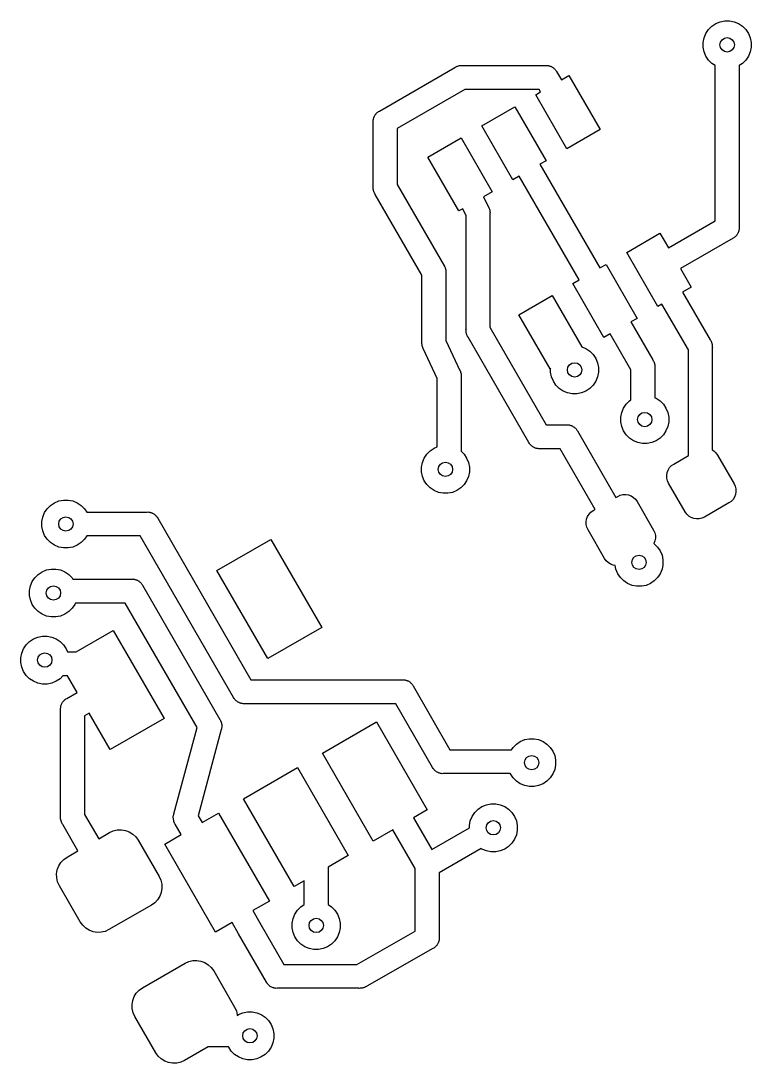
# Model space of a CAD drawing. Extents: x 3.53 to 7.52, y -4.86 to -3.59.
# Drawn here: x 6.2114 to 6.5114, y -4.2116 to -3.7835 of the extents above; entities that cross this region are included whole.
import ezdxf

# ---------------------------------------------------------------- set-up
doc = ezdxf.new("R2010")
doc.units = 0
doc.header["$MEASUREMENT"] = 0
doc.layers.add('BLACK', color=7, linetype='CONTINUOUS')

msp = doc.modelspace()

# ---------------------------------------------------------------- linework, layer by layer
at = {"layer": 'BLACK', "linetype": 'CONTINUOUS'}
for p, q in [((6.4953, -3.78566), (6.49691, -3.78458)), ((6.49691, -3.78458), (6.4987, -3.78384)), ((6.4987, -3.78384), (6.50061, -3.78346)), ((6.50061, -3.78346), (6.50254, -3.78346)), ((6.50254, -3.78346), (6.50445, -3.78384)), ((6.50445, -3.78384), (6.50624, -3.78458)), ((6.50624, -3.78458), (6.50785, -3.78566)), ((6.49211, -3.79044), (6.49285, -3.78864)), ((6.49285, -3.78864), (6.49393, -3.78703)), ((6.49393, -3.78703), (6.4953, -3.78566)), ((6.50785, -3.78566), (6.50922, -3.78703)), ((6.50922, -3.78703), (6.5103, -3.78864)), ((6.5103, -3.78864), (6.51104, -3.79044)), ((6.49173, -3.79234), (6.49211, -3.79044)), ((6.49173, -3.79428), (6.49173, -3.79234)), ((6.51104, -3.79044), (6.51142, -3.79234)), ((6.51142, -3.79234), (6.51142, -3.79428)), ((6.49211, -3.79618), (6.49173, -3.79428)), ((6.49285, -3.79797), (6.49211, -3.79618)), ((6.49393, -3.79958), (6.49285, -3.79797)), ((6.5103, -3.79797), (6.50922, -3.79958)), ((6.51104, -3.79618), (6.5103, -3.79797)), ((6.51142, -3.79428), (6.51104, -3.79618)), ((6.39014, -3.80239), (6.39028, -3.80231)), ((6.39028, -3.80231), (6.39036, -3.80228)), ((6.39036, -3.80228), (6.39064, -3.80212)), ((6.39064, -3.80212), (6.3908, -3.80208)), ((6.3908, -3.80208), (6.39095, -3.80201)), ((6.39095, -3.80201), (6.39126, -3.80194)), ((6.39126, -3.80194), (6.39157, -3.80184)), ((6.39157, -3.80184), (6.39173, -3.80183)), ((6.39173, -3.80183), (6.39189, -3.80179)), ((6.39189, -3.80179), (6.39221, -3.80178)), ((6.39221, -3.80178), (6.39229, -3.80177)), ((6.39229, -3.80177), (6.39246, -3.80177)), ((6.39246, -3.80177), (6.39286, -3.80176)), ((6.39286, -3.80176), (6.39294, -3.80177)), ((6.39294, -3.80177), (6.42709, -3.80177)), ((6.42709, -3.80177), (6.42749, -3.80176)), ((6.42749, -3.80176), (6.42781, -3.80181)), ((6.42781, -3.80181), (6.42813, -3.80184)), ((6.42813, -3.80184), (6.42829, -3.80189)), ((6.42829, -3.80189), (6.42845, -3.80192)), ((6.42845, -3.80192), (6.42875, -3.80203)), ((6.42875, -3.80203), (6.42906, -3.80212)), ((6.42906, -3.80212), (6.4292, -3.8022)), ((6.4292, -3.8022), (6.42935, -3.80226)), ((6.42935, -3.80226), (6.42963, -3.80243)), ((6.4953, -3.80095), (6.49393, -3.79958)), ((6.49665, -3.80186), (6.4953, -3.80095)), ((6.49665, -3.86565), (6.49665, -3.80186)), ((6.50785, -3.80095), (6.5065, -3.80186)), ((6.5065, -3.80186), (6.5065, -3.86841)), ((6.50922, -3.79958), (6.50785, -3.80095)), ((6.35869, -3.82055), (6.38973, -3.80263)), ((6.38973, -3.80263), (6.38979, -3.80258)), ((6.38979, -3.80258), (6.39014, -3.80239)), ((6.42963, -3.80243), (6.42991, -3.80258)), ((6.42991, -3.80258), (6.43004, -3.80268)), ((6.43004, -3.80268), (6.43018, -3.80277)), ((6.43018, -3.80277), (6.43041, -3.80299)), ((6.43041, -3.80299), (6.43066, -3.8032)), ((6.43066, -3.8032), (6.43076, -3.80332)), ((6.43076, -3.80332), (6.43088, -3.80343)), ((6.43088, -3.80343), (6.43107, -3.8037)), ((6.43107, -3.8037), (6.43128, -3.80395)), ((6.43128, -3.80395), (6.43147, -3.8043)), ((6.43147, -3.8043), (6.43345, -3.80773)), ((6.43345, -3.80773), (6.43656, -3.80594)), ((6.43656, -3.80594), (6.44936, -3.8281)), ((6.39385, -3.81161), (6.366, -3.8277)), ((6.42432, -3.81161), (6.39385, -3.81161)), ((6.42292, -3.81381), (6.42493, -3.81266)), ((6.43572, -3.83597), (6.42292, -3.81381)), ((6.42493, -3.81266), (6.42432, -3.81161)), ((6.40076, -3.82661), (6.4144, -3.81873)), ((6.4144, -3.81873), (6.42719, -3.8409)), ((6.35627, -3.82374), (6.3563, -3.82358)), ((6.3563, -3.82358), (6.35641, -3.82327)), ((6.35641, -3.82327), (6.35651, -3.82296)), ((6.35651, -3.82296), (6.35658, -3.82282)), ((6.35658, -3.82282), (6.35664, -3.82267)), ((6.35664, -3.82267), (6.35681, -3.82239)), ((6.35681, -3.82239), (6.35696, -3.82211)), ((6.35696, -3.82211), (6.35707, -3.82198)), ((6.35707, -3.82198), (6.35715, -3.82185)), ((6.35715, -3.82185), (6.35737, -3.82161)), ((6.35737, -3.82161), (6.35758, -3.82136)), ((6.35758, -3.82136), (6.35771, -3.82126)), ((6.35771, -3.82126), (6.35782, -3.82114)), ((6.35782, -3.82114), (6.35808, -3.82095)), ((6.35808, -3.82095), (6.35833, -3.82074)), ((6.35833, -3.82074), (6.35869, -3.82055)), ((6.35614, -3.82453), (6.35619, -3.82421)), ((6.35616, -3.82494), (6.35614, -3.82453)), ((6.35616, -3.85155), (6.35616, -3.82494)), ((6.35619, -3.82421), (6.35623, -3.82389)), ((6.35623, -3.82389), (6.35627, -3.82374)), ((6.366, -3.8277), (6.366, -3.85064)), ((6.41355, -3.84877), (6.40076, -3.82661)), ((6.3786, -3.8394), (6.39224, -3.83153)), ((6.39224, -3.83153), (6.40503, -3.85369)), ((6.44936, -3.8281), (6.43572, -3.83597)), ((6.39139, -3.86156), (6.3786, -3.8394)), ((6.42719, -3.8409), (6.42464, -3.84237)), ((6.42464, -3.84237), (6.43718, -3.8641)), ((6.41611, -3.84729), (6.41355, -3.84877)), ((6.42866, -3.86902), (6.41611, -3.84729)), ((6.35614, -3.85163), (6.35616, -3.85155)), ((6.35616, -3.85204), (6.35614, -3.85163)), ((6.35616, -3.8522), (6.35616, -3.85204)), ((6.35616, -3.85228), (6.35616, -3.8522)), ((6.35617, -3.8526), (6.35616, -3.85228)), ((6.35621, -3.85276), (6.35617, -3.8526)), ((6.35623, -3.85292), (6.35621, -3.85276)), ((6.35632, -3.85323), (6.35623, -3.85292)), ((6.35639, -3.85354), (6.35632, -3.85323)), ((6.35646, -3.85369), (6.35639, -3.85354)), ((6.35651, -3.85385), (6.35646, -3.85369)), ((6.366, -3.85064), (6.38516, -3.88383)), ((6.40503, -3.85369), (6.40152, -3.85572)), ((6.35666, -3.85413), (6.35651, -3.85385)), ((6.35669, -3.85421), (6.35666, -3.85413)), ((6.35677, -3.85435), (6.35669, -3.85421)), ((6.35696, -3.8547), (6.35677, -3.85435)), ((6.35702, -3.85476), (6.35696, -3.8547)), ((6.37618, -3.88796), (6.35702, -3.85476)), ((6.40152, -3.85572), (6.40362, -3.86021)), ((6.39296, -3.86066), (6.39139, -3.86156)), ((6.39429, -3.8635), (6.39296, -3.86066)), ((6.40362, -3.86021), (6.40378, -3.86052)), ((6.40378, -3.86052), (6.40389, -3.86088)), ((6.40389, -3.86088), (6.40402, -3.86124)), ((6.40402, -3.86124), (6.40403, -3.86134)), ((6.40403, -3.86134), (6.40406, -3.86145)), ((6.40406, -3.86145), (6.4041, -3.86182)), ((6.4041, -3.86182), (6.40415, -3.8622)), ((6.40415, -3.8622), (6.40413, -3.86255)), ((6.39429, -3.91023), (6.39429, -3.8635)), ((6.40413, -3.86255), (6.40413, -3.90932)), ((6.43718, -3.8641), (6.44924, -3.88499)), ((6.47744, -3.87674), (6.49665, -3.86565)), ((6.44072, -3.88991), (6.42866, -3.86902)), ((6.42866, -3.86902), (6.42866, -3.86902)), ((6.46032, -3.87859), (6.47396, -3.87072)), ((6.47396, -3.87072), (6.47744, -3.87674)), ((6.50601, -3.87067), (6.50584, -3.87095)), ((6.50607, -3.87052), (6.50601, -3.87067)), ((6.50614, -3.87038), (6.50607, -3.87052)), ((6.50624, -3.87007), (6.50614, -3.87038)), ((6.50635, -3.86977), (6.50624, -3.87007)), ((6.50638, -3.86961), (6.50635, -3.86977)), ((6.50642, -3.86945), (6.50638, -3.86961)), ((6.50646, -3.86913), (6.50642, -3.86945)), ((6.50651, -3.86881), (6.50646, -3.86913)), ((6.5065, -3.86841), (6.50651, -3.86881)), ((6.50397, -3.87279), (6.48236, -3.88526)), ((6.50432, -3.8726), (6.50397, -3.87279)), ((6.50457, -3.87239), (6.50432, -3.8726)), ((6.50484, -3.87221), (6.50457, -3.87239)), ((6.50495, -3.87209), (6.50484, -3.87221)), ((6.50507, -3.87198), (6.50495, -3.87209)), ((6.50528, -3.87173), (6.50507, -3.87198)), ((6.5055, -3.8715), (6.50528, -3.87173)), ((6.50558, -3.87136), (6.5055, -3.8715)), ((6.50569, -3.87123), (6.50558, -3.87136)), ((6.50584, -3.87095), (6.50569, -3.87123)), ((6.47312, -3.90076), (6.46032, -3.87859)), ((6.44924, -3.88499), (6.4518, -3.88351)), ((6.4518, -3.88351), (6.46459, -3.90568)), ((6.37618, -3.91567), (6.37618, -3.88796)), ((6.38516, -3.88383), (6.38521, -3.88389)), ((6.38521, -3.88389), (6.3854, -3.88425)), ((6.3854, -3.88425), (6.38549, -3.88439)), ((6.38549, -3.88439), (6.38552, -3.88446)), ((6.38552, -3.88446), (6.38567, -3.88475)), ((6.38567, -3.88475), (6.38572, -3.8849)), ((6.38572, -3.8849), (6.38578, -3.88505)), ((6.38578, -3.88505), (6.38586, -3.88537)), ((6.38586, -3.88537), (6.38595, -3.88568)), ((6.38595, -3.88568), (6.38597, -3.88584)), ((6.38597, -3.88584), (6.38601, -3.88599)), ((6.38601, -3.88599), (6.38602, -3.88632)), ((6.38602, -3.88632), (6.38602, -3.8864)), ((6.38602, -3.8864), (6.38602, -3.88656)), ((6.38602, -3.88656), (6.38604, -3.88696)), ((6.38604, -3.88696), (6.38602, -3.88704)), ((6.38602, -3.88704), (6.38602, -3.91471)), ((6.48236, -3.88526), (6.48676, -3.89288)), ((6.43816, -3.89139), (6.44072, -3.88991)), ((6.45096, -3.91355), (6.43816, -3.89139)), ((6.416, -3.90418), (6.42964, -3.89631)), ((6.42964, -3.89631), (6.44182, -3.91741)), ((6.48676, -3.89288), (6.48328, -3.89489)), ((6.48328, -3.89489), (6.49461, -3.91451)), ((6.47476, -3.89981), (6.47312, -3.90076)), ((6.48563, -3.91864), (6.47476, -3.89981)), ((6.42879, -3.92635), (6.416, -3.90418)), ((6.40413, -3.90932), (6.42728, -3.94941)), ((6.46459, -3.90568), (6.46204, -3.90715)), ((6.46204, -3.90715), (6.47099, -3.92266)), ((6.39428, -3.91031), (6.39429, -3.91023)), ((6.39429, -3.91071), (6.39428, -3.91031)), ((6.39429, -3.91088), (6.39429, -3.91071)), ((6.3943, -3.91096), (6.39429, -3.91088)), ((6.39431, -3.91128), (6.3943, -3.91096)), ((6.39435, -3.91144), (6.39431, -3.91128)), ((6.39436, -3.9116), (6.39435, -3.91144)), ((6.39446, -3.91191), (6.39436, -3.9116)), ((6.39453, -3.91222), (6.39446, -3.91191)), ((6.3946, -3.91237), (6.39453, -3.91222)), ((6.39464, -3.91253), (6.3946, -3.91237)), ((6.3948, -3.91281), (6.39464, -3.91253)), ((6.39483, -3.91289), (6.3948, -3.91281)), ((6.39491, -3.91302), (6.39483, -3.91289)), ((6.3951, -3.91338), (6.39491, -3.91302)), ((6.39515, -3.91344), (6.3951, -3.91338)), ((6.42014, -3.95672), (6.39515, -3.91344)), ((6.45351, -3.91207), (6.45096, -3.91355)), ((6.46201, -3.92679), (6.45351, -3.91207)), ((6.37616, -3.91602), (6.37618, -3.91567)), ((6.37622, -3.91639), (6.37616, -3.91602)), ((6.37625, -3.91677), (6.37622, -3.91639)), ((6.37628, -3.91687), (6.37625, -3.91677)), ((6.3763, -3.91698), (6.37628, -3.91687)), ((6.37642, -3.91734), (6.3763, -3.91698)), ((6.37653, -3.9177), (6.37642, -3.91734)), ((6.3767, -3.91801), (6.37653, -3.9177)), ((6.38602, -3.91471), (6.3918, -3.92711)), ((6.44182, -3.91741), (6.44356, -3.91813)), ((6.49461, -3.91451), (6.49466, -3.91458)), ((6.49466, -3.91458), (6.49485, -3.91493)), ((6.49485, -3.91493), (6.49493, -3.91507)), ((6.49493, -3.91507), (6.49497, -3.91514)), ((6.49497, -3.91514), (6.49512, -3.91543)), ((6.49512, -3.91543), (6.49517, -3.91559)), ((6.49517, -3.91559), (6.49523, -3.91573)), ((6.49523, -3.91573), (6.49531, -3.91605)), ((6.49531, -3.91605), (6.4954, -3.91636)), ((6.4954, -3.91636), (6.49542, -3.91652)), ((6.49542, -3.91652), (6.49545, -3.91668)), ((6.49545, -3.91668), (6.49546, -3.917)), ((6.49546, -3.917), (6.49547, -3.91708)), ((6.49547, -3.91708), (6.49547, -3.91724)), ((6.49547, -3.91724), (6.49549, -3.91765)), ((6.49549, -3.91765), (6.49547, -3.91773)), ((6.49547, -3.91773), (6.49547, -3.95973)), ((6.38248, -3.9304), (6.3767, -3.91801)), ((6.44356, -3.91813), (6.44517, -3.91921)), ((6.44517, -3.91921), (6.44654, -3.92058)), ((6.44654, -3.92058), (6.44762, -3.92219)), ((6.44762, -3.92219), (6.44836, -3.92398)), ((6.48563, -3.96205), (6.48563, -3.91864)), ((6.42905, -3.9262), (6.42879, -3.92635)), ((6.42905, -3.92782), (6.42905, -3.9262)), ((6.44836, -3.92398), (6.44874, -3.92588)), ((6.44874, -3.92588), (6.44874, -3.92782)), ((6.47099, -3.92266), (6.47104, -3.92272)), ((6.47104, -3.92272), (6.47123, -3.92308)), ((6.47123, -3.92308), (6.47131, -3.92322)), ((6.47131, -3.92322), (6.47135, -3.92329)), ((6.47135, -3.92329), (6.4715, -3.92358)), ((6.4715, -3.92358), (6.47154, -3.92373)), ((6.47154, -3.92373), (6.47161, -3.92388)), ((6.47161, -3.92388), (6.47169, -3.92419)), ((6.47169, -3.92419), (6.47178, -3.9245)), ((6.47178, -3.9245), (6.4718, -3.92466)), ((6.4718, -3.92466), (6.47183, -3.92482)), ((6.47183, -3.92482), (6.47184, -3.92515)), ((6.47184, -3.92515), (6.47185, -3.92523)), ((6.47185, -3.92523), (6.47185, -3.92539)), ((6.47185, -3.92539), (6.47186, -3.92579)), ((6.47186, -3.92579), (6.47185, -3.92587)), ((6.47185, -3.92587), (6.47185, -3.9383)), ((6.38248, -3.95845), (6.38248, -3.9304)), ((6.3918, -3.92711), (6.39197, -3.92742)), ((6.39197, -3.92742), (6.39208, -3.92778)), ((6.39208, -3.92778), (6.3922, -3.92814)), ((6.3922, -3.92814), (6.39222, -3.92825)), ((6.39222, -3.92825), (6.39225, -3.92835)), ((6.39225, -3.92835), (6.39229, -3.92873)), ((6.39229, -3.92873), (6.39234, -3.9291)), ((6.39234, -3.9291), (6.39232, -3.92945)), ((6.39232, -3.92945), (6.39232, -3.96029)), ((6.42943, -3.92973), (6.42905, -3.92782)), ((6.43017, -3.93152), (6.42943, -3.92973)), ((6.44836, -3.92973), (6.44762, -3.93152)), ((6.44874, -3.92782), (6.44836, -3.92973)), ((6.46201, -3.93922), (6.46201, -3.92679)), ((6.43125, -3.93313), (6.43017, -3.93152)), ((6.43262, -3.9345), (6.43125, -3.93313)), ((6.43423, -3.93558), (6.43262, -3.9345)), ((6.44517, -3.9345), (6.44356, -3.93558)), ((6.44654, -3.93313), (6.44517, -3.9345)), ((6.44762, -3.93152), (6.44654, -3.93313)), ((6.43602, -3.93632), (6.43423, -3.93558)), ((6.43792, -3.9367), (6.43602, -3.93632)), ((6.43986, -3.9367), (6.43792, -3.9367)), ((6.44176, -3.93632), (6.43986, -3.9367)), ((6.44356, -3.93558), (6.44176, -3.93632)), ((6.46144, -3.9396), (6.46201, -3.93922)), ((6.47185, -3.9383), (6.47238, -3.93852)), ((6.47238, -3.93852), (6.47399, -3.9396)), ((6.45825, -3.94437), (6.45899, -3.94258)), ((6.45899, -3.94258), (6.46007, -3.94097)), ((6.46007, -3.94097), (6.46144, -3.9396)), ((6.47399, -3.9396), (6.47536, -3.94097)), ((6.47536, -3.94097), (6.47644, -3.94258)), ((6.47644, -3.94258), (6.47718, -3.94437)), ((6.45787, -3.94627), (6.45825, -3.94437)), ((6.45787, -3.94821), (6.45787, -3.94627)), ((6.47718, -3.94437), (6.47756, -3.94627)), ((6.47756, -3.94627), (6.47756, -3.94821)), ((6.42728, -3.94941), (6.43569, -3.94941)), ((6.43569, -3.94941), (6.43609, -3.9494)), ((6.43609, -3.9494), (6.43641, -3.94945)), ((6.43641, -3.94945), (6.43673, -3.94948)), ((6.43673, -3.94948), (6.43689, -3.94953)), ((6.43689, -3.94953), (6.43705, -3.94955)), ((6.43705, -3.94955), (6.43735, -3.94967)), ((6.43735, -3.94967), (6.43766, -3.94976)), ((6.43766, -3.94976), (6.4378, -3.94984)), ((6.4378, -3.94984), (6.43796, -3.9499)), ((6.43796, -3.9499), (6.43823, -3.95007)), ((6.43823, -3.95007), (6.43852, -3.95022)), ((6.43852, -3.95022), (6.43864, -3.95032)), ((6.43864, -3.95032), (6.43878, -3.95041)), ((6.43878, -3.95041), (6.43901, -3.95063)), ((6.43901, -3.95063), (6.43926, -3.95083)), ((6.43926, -3.95083), (6.43937, -3.95096)), ((6.43937, -3.95096), (6.43949, -3.95107)), ((6.43949, -3.95107), (6.43967, -3.95133)), ((6.43967, -3.95133), (6.43988, -3.95158)), ((6.43988, -3.95158), (6.44007, -3.95194)), ((6.44007, -3.95194), (6.45584, -3.97925)), ((6.45825, -3.95012), (6.45787, -3.94821)), ((6.45899, -3.95191), (6.45825, -3.95012)), ((6.46007, -3.95352), (6.45899, -3.95191)), ((6.47644, -3.95191), (6.47536, -3.95352)), ((6.47718, -3.95012), (6.47644, -3.95191)), ((6.47756, -3.94821), (6.47718, -3.95012)), ((6.46144, -3.95489), (6.46007, -3.95352)), ((6.46305, -3.95597), (6.46144, -3.95489)), ((6.46485, -3.95671), (6.46305, -3.95597)), ((6.47238, -3.95597), (6.47059, -3.95671)), ((6.47399, -3.95489), (6.47238, -3.95597)), ((6.47536, -3.95352), (6.47399, -3.95489)), ((6.37818, -3.96144), (6.37955, -3.96007)), ((6.37955, -3.96007), (6.38116, -3.95899)), ((6.38116, -3.95899), (6.38248, -3.95845)), ((6.39232, -3.96029), (6.39347, -3.96144)), ((6.42033, -3.95708), (6.42014, -3.95672)), ((6.42053, -3.95733), (6.42033, -3.95708)), ((6.42072, -3.95759), (6.42053, -3.95733)), ((6.42084, -3.9577), (6.42072, -3.95759)), ((6.42094, -3.95783), (6.42084, -3.9577)), ((6.42119, -3.95803), (6.42094, -3.95783)), ((6.42143, -3.95825), (6.42119, -3.95803)), ((6.42157, -3.95834), (6.42143, -3.95825)), ((6.42169, -3.95844), (6.42157, -3.95834)), ((6.42198, -3.9586), (6.42169, -3.95844)), ((6.42225, -3.95877), (6.42198, -3.9586)), ((6.42241, -3.95882), (6.42225, -3.95877)), ((6.42255, -3.9589), (6.42241, -3.95882)), ((6.42286, -3.95899), (6.42255, -3.9589)), ((6.42316, -3.95911), (6.42286, -3.95899)), ((6.42332, -3.95913), (6.42316, -3.95911)), ((6.42348, -3.95918), (6.42332, -3.95913)), ((6.4238, -3.95921), (6.42348, -3.95918)), ((6.42412, -3.95927), (6.4238, -3.95921)), ((6.42452, -3.95925), (6.42412, -3.95927)), ((6.43293, -3.95925), (6.42452, -3.95925)), ((6.44731, -3.98417), (6.43293, -3.95925)), ((6.46675, -3.95709), (6.46485, -3.95671)), ((6.46869, -3.95709), (6.46675, -3.95709)), ((6.47059, -3.95671), (6.46869, -3.95709)), ((6.49547, -3.95973), (6.49611, -3.96013)), ((6.49611, -3.96013), (6.49695, -3.96091)), ((6.37598, -3.96675), (6.37636, -3.96485)), ((6.37636, -3.96485), (6.3771, -3.96305)), ((6.3771, -3.96305), (6.37818, -3.96144)), ((6.39347, -3.96144), (6.39455, -3.96305)), ((6.39455, -3.96305), (6.39529, -3.96485)), ((6.39529, -3.96485), (6.39567, -3.96675)), ((6.47962, -3.96552), (6.48563, -3.96205)), ((6.49695, -3.96091), (6.49761, -3.96184)), ((6.49761, -3.96184), (6.5044, -3.9736)), ((6.37598, -3.96869), (6.37598, -3.96675)), ((6.37636, -3.97059), (6.37598, -3.96869)), ((6.39567, -3.96869), (6.39529, -3.97059)), ((6.39567, -3.96675), (6.39567, -3.96869)), ((6.47673, -3.97017), (6.47691, -3.96904)), ((6.47691, -3.96904), (6.47731, -3.96798)), ((6.47731, -3.96798), (6.47791, -3.96701)), ((6.47791, -3.96701), (6.47869, -3.96618)), ((6.47869, -3.96618), (6.47962, -3.96552)), ((6.3771, -3.97238), (6.37636, -3.97059)), ((6.37818, -3.97399), (6.3771, -3.97238)), ((6.39455, -3.97238), (6.39347, -3.97399)), ((6.39529, -3.97059), (6.39455, -3.97238)), ((6.47676, -3.9713), (6.47673, -3.97017)), ((6.47702, -3.97241), (6.47676, -3.9713)), ((6.47749, -3.97345), (6.47702, -3.97241)), ((6.48428, -3.98521), (6.47749, -3.97345)), ((6.5044, -3.9736), (6.50487, -3.97463)), ((6.37955, -3.97536), (6.37818, -3.97399)), ((6.38116, -3.97644), (6.37955, -3.97536)), ((6.38296, -3.97718), (6.38116, -3.97644)), ((6.38486, -3.97756), (6.38296, -3.97718)), ((6.3868, -3.97756), (6.38486, -3.97756)), ((6.3887, -3.97718), (6.3868, -3.97756)), ((6.39049, -3.97644), (6.3887, -3.97718)), ((6.3921, -3.97536), (6.39049, -3.97644)), ((6.39347, -3.97399), (6.3921, -3.97536)), ((6.50487, -3.97463), (6.50513, -3.97574)), ((6.50517, -3.97688), (6.50498, -3.978)), ((6.50513, -3.97574), (6.50517, -3.97688)), ((6.22365, -3.98251), (6.22526, -3.98144)), ((6.22526, -3.98144), (6.22705, -3.98069)), ((6.22705, -3.98069), (6.22895, -3.98031)), ((6.22895, -3.98031), (6.23089, -3.98031)), ((6.23089, -3.98031), (6.23279, -3.98069)), ((6.23279, -3.98069), (6.23458, -3.98144)), ((6.23458, -3.98144), (6.2362, -3.98251)), ((6.45584, -3.97925), (6.4566, -3.9788)), ((6.4566, -3.9788), (6.45764, -3.97833)), ((6.45764, -3.97833), (6.45875, -3.97808)), ((6.45875, -3.97808), (6.45989, -3.97804)), ((6.45989, -3.97804), (6.46101, -3.97822)), ((6.46101, -3.97822), (6.46207, -3.97862)), ((6.46207, -3.97862), (6.46304, -3.97923)), ((6.46304, -3.97923), (6.46387, -3.98)), ((6.46387, -3.98), (6.46454, -3.98093)), ((6.46454, -3.98093), (6.47133, -3.99269)), ((6.50227, -3.98153), (6.49222, -3.98734)), ((6.5032, -3.98087), (6.50227, -3.98153)), ((6.50398, -3.98004), (6.5032, -3.98087)), ((6.50458, -3.97907), (6.50398, -3.98004)), ((6.50498, -3.978), (6.50458, -3.97907)), ((6.22046, -3.98729), (6.2212, -3.9855)), ((6.2212, -3.9855), (6.22228, -3.98388)), ((6.22228, -3.98388), (6.22365, -3.98251)), ((6.2362, -3.98251), (6.23757, -3.98388)), ((6.23757, -3.98388), (6.23847, -3.98524)), ((6.23847, -3.98524), (6.26325, -3.98524)), ((6.26325, -3.98524), (6.26365, -3.98522)), ((6.26365, -3.98522), (6.26397, -3.98528)), ((6.26397, -3.98528), (6.26429, -3.98531)), ((6.26429, -3.98531), (6.26445, -3.98535)), ((6.26445, -3.98535), (6.2646, -3.98538)), ((6.2646, -3.98538), (6.26491, -3.98549)), ((6.26491, -3.98549), (6.26522, -3.98559)), ((6.26522, -3.98559), (6.26536, -3.98567)), ((6.26536, -3.98567), (6.26551, -3.98572)), ((6.26551, -3.98572), (6.26579, -3.98589)), ((6.26579, -3.98589), (6.26607, -3.98605)), ((6.26607, -3.98605), (6.2662, -3.98615)), ((6.2662, -3.98615), (6.26634, -3.98623)), ((6.26634, -3.98623), (6.26657, -3.98646)), ((6.44424, -3.98707), (6.44484, -3.98611)), ((6.44484, -3.98611), (6.44562, -3.98527)), ((6.44562, -3.98527), (6.44654, -3.98461)), ((6.44654, -3.98461), (6.44731, -3.98417)), ((6.48495, -3.98614), (6.48428, -3.98521)), ((6.48578, -3.98692), (6.48495, -3.98614)), ((6.22008, -3.98919), (6.22046, -3.98729)), ((6.22008, -3.99113), (6.22008, -3.98919)), ((6.26657, -3.98646), (6.26682, -3.98666)), ((6.26682, -3.98666), (6.26692, -3.98679)), ((6.26692, -3.98679), (6.26704, -3.9869)), ((6.26704, -3.9869), (6.26723, -3.98716)), ((6.26723, -3.98716), (6.26744, -3.98741)), ((6.26744, -3.98741), (6.26763, -3.98777)), ((6.26763, -3.98777), (6.30594, -4.05413)), ((6.44365, -3.98926), (6.44384, -3.98814)), ((6.44369, -3.9904), (6.44365, -3.98926)), ((6.44395, -3.99151), (6.44369, -3.9904)), ((6.44384, -3.98814), (6.44424, -3.98707)), ((6.48674, -3.98752), (6.48578, -3.98692)), ((6.48781, -3.98792), (6.48674, -3.98752)), ((6.48893, -3.9881), (6.48781, -3.98792)), ((6.49007, -3.98807), (6.48893, -3.9881)), ((6.49118, -3.98781), (6.49007, -3.98807)), ((6.49222, -3.98734), (6.49118, -3.98781)), ((6.22046, -3.99303), (6.22008, -3.99113)), ((6.2212, -3.99482), (6.22046, -3.99303)), ((6.22228, -3.99643), (6.2212, -3.99482)), ((6.44442, -3.99254), (6.44395, -3.99151)), ((6.45121, -4.00431), (6.44442, -3.99254)), ((6.47133, -3.99269), (6.4718, -3.99373)), ((6.4718, -3.99373), (6.47206, -3.99484)), ((6.47206, -3.99484), (6.47209, -3.99598)), ((6.22365, -3.9978), (6.22228, -3.99643)), ((6.22526, -3.99888), (6.22365, -3.9978)), ((6.22705, -3.99962), (6.22526, -3.99888)), ((6.23458, -3.99888), (6.23279, -3.99962)), ((6.2362, -3.9978), (6.23458, -3.99888)), ((6.23757, -3.99643), (6.2362, -3.9978)), ((6.23847, -3.99508), (6.23757, -3.99643)), ((6.26048, -3.99508), (6.23847, -3.99508)), ((6.2988, -4.06145), (6.26048, -3.99508)), ((6.29198, -4.00929), (6.31414, -3.99649)), ((6.31414, -3.99649), (6.33501, -4.03263)), ((6.47151, -3.99816), (6.4715, -3.99817)), ((6.4715, -3.99817), (6.47163, -3.99826)), ((6.47191, -3.9971), (6.47151, -3.99816)), ((6.47163, -3.99826), (6.473, -3.99963)), ((6.47209, -3.99598), (6.47191, -3.9971)), ((6.22895, -4), (6.22705, -3.99962)), ((6.23089, -4), (6.22895, -4)), ((6.23279, -3.99962), (6.23089, -4)), ((6.473, -3.99963), (6.47408, -4.00124)), ((6.47408, -4.00124), (6.47482, -4.00303)), ((6.47482, -4.00303), (6.4752, -4.00494)), ((6.45187, -4.00523), (6.45121, -4.00431)), ((6.4527, -4.00601), (6.45187, -4.00523)), ((6.45367, -4.00661), (6.4527, -4.00601)), ((6.45474, -4.00701), (6.45367, -4.00661)), ((6.45557, -4.00715), (6.45474, -4.00701)), ((6.45589, -4.00878), (6.45557, -4.00715)), ((6.4752, -4.00687), (6.47482, -4.00878)), ((6.4752, -4.00494), (6.4752, -4.00687)), ((6.21716, -4.01223), (6.21853, -4.01086)), ((6.21853, -4.01086), (6.22014, -4.00978)), ((6.22014, -4.00978), (6.22193, -4.00904)), ((6.22193, -4.00904), (6.22383, -4.00866)), ((6.22383, -4.00866), (6.22577, -4.00866)), ((6.22577, -4.00866), (6.22767, -4.00904)), ((6.22767, -4.00904), (6.22947, -4.00978)), ((6.22947, -4.00978), (6.23108, -4.01086)), ((6.23108, -4.01086), (6.23245, -4.01223)), ((6.31285, -4.04543), (6.29198, -4.00929)), ((6.45663, -4.01057), (6.45589, -4.00878)), ((6.45771, -4.01218), (6.45663, -4.01057)), ((6.47408, -4.01057), (6.473, -4.01218)), ((6.47482, -4.00878), (6.47408, -4.01057)), ((6.21496, -4.01753), (6.21534, -4.01563)), ((6.21534, -4.01563), (6.21608, -4.01384)), ((6.21608, -4.01384), (6.21716, -4.01223)), ((6.23245, -4.01223), (6.23283, -4.0128)), ((6.23283, -4.0128), (6.25701, -4.0128)), ((6.25701, -4.0128), (6.25742, -4.01278)), ((6.25742, -4.01278), (6.25774, -4.01283)), ((6.25774, -4.01283), (6.25806, -4.01287)), ((6.25806, -4.01287), (6.25821, -4.01291)), ((6.25821, -4.01291), (6.25837, -4.01294)), ((6.25837, -4.01294), (6.25868, -4.01305)), ((6.25868, -4.01305), (6.25899, -4.01315)), ((6.25899, -4.01315), (6.25913, -4.01322)), ((6.25913, -4.01322), (6.25928, -4.01328)), ((6.25928, -4.01328), (6.25955, -4.01345)), ((6.25955, -4.01345), (6.25984, -4.0136)), ((6.25984, -4.0136), (6.25997, -4.01371)), ((6.25997, -4.01371), (6.2601, -4.01379)), ((6.2601, -4.01379), (6.26034, -4.01401)), ((6.26034, -4.01401), (6.26059, -4.01422)), ((6.26059, -4.01422), (6.26069, -4.01435)), ((6.26069, -4.01435), (6.26081, -4.01446)), ((6.26081, -4.01446), (6.261, -4.01472)), ((6.261, -4.01472), (6.2612, -4.01497)), ((6.2612, -4.01497), (6.26139, -4.01533)), ((6.26139, -4.01533), (6.29322, -4.07045)), ((6.45908, -4.01355), (6.45771, -4.01218)), ((6.46069, -4.01463), (6.45908, -4.01355)), ((6.46248, -4.01537), (6.46069, -4.01463)), ((6.46438, -4.01575), (6.46248, -4.01537)), ((6.46632, -4.01575), (6.46438, -4.01575)), ((6.46823, -4.01537), (6.46632, -4.01575)), ((6.47002, -4.01463), (6.46823, -4.01537)), ((6.47163, -4.01355), (6.47002, -4.01463)), ((6.473, -4.01218), (6.47163, -4.01355)), ((6.21496, -4.01947), (6.21496, -4.01753)), ((6.21534, -4.02137), (6.21496, -4.01947)), ((6.21608, -4.02317), (6.21534, -4.02137)), ((6.21716, -4.02478), (6.21608, -4.02317)), ((6.21853, -4.02615), (6.21716, -4.02478)), ((6.23245, -4.02478), (6.23108, -4.02615)), ((6.23353, -4.02317), (6.23245, -4.02478)), ((6.23374, -4.02264), (6.23353, -4.02317)), ((6.25425, -4.02264), (6.23374, -4.02264)), ((6.2838, -4.07381), (6.25425, -4.02264)), ((6.22014, -4.02723), (6.21853, -4.02615)), ((6.22193, -4.02797), (6.22014, -4.02723)), ((6.22383, -4.02835), (6.22193, -4.02797)), ((6.22577, -4.02835), (6.22383, -4.02835)), ((6.22767, -4.02797), (6.22577, -4.02835)), ((6.22947, -4.02723), (6.22767, -4.02797)), ((6.23108, -4.02615), (6.22947, -4.02723)), ((6.33501, -4.03263), (6.31285, -4.04543)), ((6.21499, -4.03842), (6.2166, -4.03734)), ((6.2166, -4.03734), (6.21839, -4.0366)), ((6.21839, -4.0366), (6.22029, -4.03622)), ((6.22029, -4.03622), (6.22223, -4.03622)), ((6.22223, -4.03622), (6.22413, -4.0366)), ((6.22413, -4.0366), (6.22592, -4.03734)), ((6.22592, -4.03734), (6.22753, -4.03842)), ((6.23408, -4.04272), (6.24936, -4.03389)), ((6.24936, -4.03389), (6.27023, -4.07003)), ((6.2118, -4.04319), (6.21254, -4.0414)), ((6.21254, -4.0414), (6.21361, -4.03979)), ((6.21361, -4.03979), (6.21499, -4.03842)), ((6.22753, -4.03842), (6.22891, -4.03979)), ((6.22891, -4.03979), (6.22998, -4.0414)), ((6.22998, -4.0414), (6.23053, -4.04272)), ((6.21142, -4.04509), (6.2118, -4.04319)), ((6.21142, -4.04703), (6.21142, -4.04509)), ((6.23053, -4.04272), (6.23408, -4.04272)), ((6.2118, -4.04893), (6.21142, -4.04703)), ((6.21254, -4.05073), (6.2118, -4.04893)), ((6.21361, -4.05234), (6.21254, -4.05073)), ((6.21499, -4.05371), (6.21361, -4.05234)), ((6.2166, -4.05479), (6.21499, -4.05371)), ((6.21839, -4.05553), (6.2166, -4.05479)), ((6.22592, -4.05479), (6.22413, -4.05553)), ((6.22753, -4.05371), (6.22592, -4.05479)), ((6.22868, -4.05256), (6.22753, -4.05371)), ((6.23059, -4.05256), (6.22868, -4.05256)), ((6.23453, -4.05939), (6.23059, -4.05256)), ((6.30594, -4.05413), (6.3682, -4.05413)), ((6.3682, -4.05413), (6.3686, -4.05412)), ((6.3686, -4.05412), (6.36892, -4.05417)), ((6.36892, -4.05417), (6.36924, -4.05421)), ((6.36924, -4.05421), (6.3694, -4.05425)), ((6.3694, -4.05425), (6.36956, -4.05428)), ((6.36956, -4.05428), (6.36986, -4.05439)), ((6.36986, -4.05439), (6.37017, -4.05449)), ((6.37017, -4.05449), (6.37031, -4.05456)), ((6.37031, -4.05456), (6.37046, -4.05462)), ((6.37046, -4.05462), (6.37074, -4.05479)), ((6.37074, -4.05479), (6.37102, -4.05494)), ((6.37102, -4.05494), (6.37115, -4.05505)), ((6.22029, -4.05591), (6.21839, -4.05553)), ((6.22223, -4.05591), (6.22029, -4.05591)), ((6.22413, -4.05553), (6.22223, -4.05591)), ((6.37115, -4.05505), (6.37129, -4.05513)), ((6.37129, -4.05513), (6.37152, -4.05535)), ((6.37152, -4.05535), (6.37177, -4.05556)), ((6.37177, -4.05556), (6.37188, -4.05568)), ((6.37188, -4.05568), (6.37199, -4.05579)), ((6.37199, -4.05579), (6.37218, -4.05606)), ((6.37218, -4.05606), (6.37239, -4.05631)), ((6.37239, -4.05631), (6.37258, -4.05666)), ((6.37258, -4.05666), (6.38771, -4.08287)), ((6.22841, -4.06368), (6.22857, -4.06339)), ((6.22857, -4.06339), (6.22867, -4.06327)), ((6.22867, -4.06327), (6.22875, -4.06313)), ((6.22875, -4.06313), (6.22898, -4.0629)), ((6.22898, -4.0629), (6.22918, -4.06265)), ((6.22918, -4.06265), (6.22931, -4.06254)), ((6.22931, -4.06254), (6.22942, -4.06242)), ((6.22942, -4.06242), (6.22968, -4.06224)), ((6.22968, -4.06224), (6.22993, -4.06203)), ((6.22993, -4.06203), (6.23029, -4.06184)), ((6.23029, -4.06184), (6.23453, -4.05939)), ((6.29899, -4.0618), (6.2988, -4.06145)), ((6.2992, -4.06205), (6.29899, -4.0618)), ((6.29939, -4.06232), (6.2992, -4.06205)), ((6.2995, -4.06243), (6.29939, -4.06232)), ((6.29961, -4.06255), (6.2995, -4.06243)), ((6.29986, -4.06276), (6.29961, -4.06255)), ((6.30009, -4.06298), (6.29986, -4.06276)), ((6.30023, -4.06306), (6.30009, -4.06298)), ((6.30036, -4.06317), (6.30023, -4.06306)), ((6.30064, -4.06332), (6.30036, -4.06317)), ((6.30092, -4.06349), (6.30064, -4.06332)), ((6.30107, -4.06355), (6.30092, -4.06349)), ((6.22774, -4.06582), (6.2278, -4.0655)), ((6.22776, -4.06622), (6.22774, -4.06582)), ((6.22776, -4.11036), (6.22776, -4.06622)), ((6.2278, -4.0655), (6.22783, -4.06518)), ((6.22783, -4.06518), (6.22787, -4.06502)), ((6.22787, -4.06502), (6.2279, -4.06486)), ((6.2279, -4.06486), (6.22801, -4.06456)), ((6.22801, -4.06456), (6.22811, -4.06425)), ((6.22811, -4.06425), (6.22818, -4.06411)), ((6.22818, -4.06411), (6.22824, -4.06395)), ((6.22824, -4.06395), (6.22841, -4.06368)), ((6.30121, -4.06362), (6.30107, -4.06355)), ((6.30152, -4.06372), (6.30121, -4.06362)), ((6.30182, -4.06383), (6.30152, -4.06372)), ((6.30198, -4.06386), (6.30182, -4.06383)), ((6.30214, -4.06391), (6.30198, -4.06386)), ((6.30246, -4.06394), (6.30214, -4.06391)), ((6.30278, -4.06399), (6.30246, -4.06394)), ((6.30318, -4.06398), (6.30278, -4.06399)), ((6.36544, -4.06398), (6.30318, -4.06398)), ((6.38057, -4.09019), (6.36544, -4.06398)), ((6.23945, -4.06791), (6.2376, -4.06898)), ((6.2376, -4.06898), (6.2376, -4.10945)), ((6.24806, -4.08283), (6.23945, -4.06791)), ((6.27023, -4.07003), (6.24806, -4.08283)), ((6.29322, -4.07045), (6.29336, -4.07065)), ((6.29336, -4.07065), (6.29346, -4.07087)), ((6.29346, -4.07087), (6.29346, -4.07087)), ((6.29346, -4.07087), (6.29376, -4.07153)), ((6.29376, -4.07153), (6.29398, -4.07247)), ((6.33529, -4.0843), (6.35745, -4.0715)), ((6.35745, -4.0715), (6.37831, -4.10764)), ((6.27429, -4.10929), (6.2838, -4.07381)), ((6.29377, -4.07463), (6.28427, -4.1101)), ((6.29386, -4.0744), (6.29377, -4.07463)), ((6.2939, -4.07416), (6.29386, -4.0744)), ((6.29401, -4.07344), (6.2939, -4.07416)), ((6.2939, -4.07416), (6.2939, -4.07416)), ((6.29398, -4.07247), (6.29399, -4.07267)), ((6.29399, -4.07267), (6.29401, -4.07344)), ((6.41361, -4.08191), (6.41499, -4.08054)), ((6.41499, -4.08054), (6.4166, -4.07947)), ((6.4166, -4.07947), (6.41839, -4.07872)), ((6.41839, -4.07872), (6.42029, -4.07835)), ((6.42029, -4.07835), (6.42223, -4.07835)), ((6.42223, -4.07835), (6.42413, -4.07872)), ((6.42413, -4.07872), (6.42592, -4.07947)), ((6.42592, -4.07947), (6.42753, -4.08054)), ((6.42753, -4.08054), (6.42891, -4.08191)), ((6.35615, -4.12044), (6.33529, -4.0843)), ((6.38771, -4.08287), (6.41297, -4.08287)), ((6.41297, -4.08287), (6.41361, -4.08191)), ((6.42891, -4.08191), (6.42998, -4.08353)), ((6.42998, -4.08353), (6.43072, -4.08532)), ((6.43072, -4.08532), (6.4311, -4.08722)), ((6.4311, -4.08916), (6.43072, -4.09106)), ((6.4311, -4.08722), (6.4311, -4.08916)), ((6.3029, -4.103), (6.32506, -4.0902)), ((6.32506, -4.0902), (6.34592, -4.12634)), ((6.38076, -4.09054), (6.38057, -4.09019)), ((6.38096, -4.09079), (6.38076, -4.09054)), ((6.38115, -4.09106), (6.38096, -4.09079)), ((6.38127, -4.09117), (6.38115, -4.09106)), ((6.38137, -4.09129), (6.38127, -4.09117)), ((6.38162, -4.0915), (6.38137, -4.09129)), ((6.38186, -4.09172), (6.38162, -4.0915)), ((6.382, -4.0918), (6.38186, -4.09172)), ((6.38212, -4.09191), (6.382, -4.0918)), ((6.38241, -4.09206), (6.38212, -4.09191)), ((6.38268, -4.09223), (6.38241, -4.09206)), ((6.38283, -4.09229), (6.38268, -4.09223)), ((6.38298, -4.09236), (6.38283, -4.09229)), ((6.38329, -4.09246), (6.38298, -4.09236)), ((6.38359, -4.09257), (6.38329, -4.09246)), ((6.38375, -4.0926), (6.38359, -4.09257)), ((6.3839, -4.09265), (6.38375, -4.0926)), ((6.38423, -4.09268), (6.3839, -4.09265)), ((6.38455, -4.09273), (6.38423, -4.09268)), ((6.38495, -4.09272), (6.38455, -4.09273)), ((6.41248, -4.09272), (6.38495, -4.09272)), ((6.41254, -4.09285), (6.41248, -4.09272)), ((6.41361, -4.09446), (6.41254, -4.09285)), ((6.42998, -4.09285), (6.42891, -4.09446)), ((6.43072, -4.09106), (6.42998, -4.09285)), ((6.41499, -4.09583), (6.41361, -4.09446)), ((6.4166, -4.09691), (6.41499, -4.09583)), ((6.41839, -4.09765), (6.4166, -4.09691)), ((6.42029, -4.09803), (6.41839, -4.09765)), ((6.42413, -4.09765), (6.42223, -4.09803)), ((6.42592, -4.09691), (6.42413, -4.09765)), ((6.42753, -4.09583), (6.42592, -4.09691)), ((6.42891, -4.09446), (6.42753, -4.09583)), ((6.42223, -4.09803), (6.42029, -4.09803)), ((6.32376, -4.13914), (6.3029, -4.103)), ((6.39924, -4.10732), (6.40085, -4.10624)), ((6.40085, -4.10624), (6.40264, -4.1055)), ((6.40264, -4.1055), (6.40454, -4.10512)), ((6.40454, -4.10512), (6.40648, -4.10512)), ((6.40648, -4.10512), (6.40838, -4.1055)), ((6.40838, -4.1055), (6.41017, -4.10624)), ((6.41017, -4.10624), (6.41179, -4.10732)), ((6.22774, -4.11044), (6.22776, -4.11036)), ((6.22776, -4.11085), (6.22774, -4.11044)), ((6.2376, -4.10945), (6.24339, -4.11947)), ((6.27405, -4.11047), (6.27417, -4.10975)), ((6.27408, -4.11144), (6.27405, -4.11047)), ((6.27417, -4.10975), (6.27421, -4.10951)), ((6.27417, -4.10975), (6.27417, -4.10975)), ((6.27421, -4.10951), (6.27429, -4.10929)), ((6.28427, -4.1101), (6.28585, -4.11284)), ((6.28585, -4.11284), (6.29267, -4.1089)), ((6.29267, -4.1089), (6.31353, -4.14504)), ((6.37831, -4.10764), (6.37278, -4.11084)), ((6.39605, -4.11209), (6.39679, -4.1103)), ((6.39679, -4.1103), (6.39787, -4.10869)), ((6.39787, -4.10869), (6.39924, -4.10732)), ((6.41179, -4.10732), (6.41316, -4.10869)), ((6.41316, -4.10869), (6.41423, -4.1103)), ((6.41423, -4.1103), (6.41498, -4.11209)), ((6.22776, -4.11101), (6.22776, -4.11085)), ((6.22776, -4.11109), (6.22776, -4.11101)), ((6.22777, -4.11141), (6.22776, -4.11109)), ((6.22781, -4.11157), (6.22777, -4.11141)), ((6.22783, -4.11173), (6.22781, -4.11157)), ((6.22792, -4.11204), (6.22783, -4.11173)), ((6.22799, -4.11236), (6.22792, -4.11204)), ((6.22806, -4.1125), (6.22799, -4.11236)), ((6.22811, -4.11266), (6.22806, -4.1125)), ((6.22826, -4.11295), (6.22811, -4.11266)), ((6.22829, -4.11302), (6.22826, -4.11295)), ((6.22838, -4.11316), (6.22829, -4.11302)), ((6.22857, -4.11351), (6.22838, -4.11316)), ((6.22862, -4.11358), (6.22857, -4.11351)), ((6.23486, -4.12439), (6.22862, -4.11358)), ((6.2742, -4.11195), (6.27408, -4.11144)), ((6.2743, -4.11238), (6.2742, -4.11195)), ((6.2746, -4.11305), (6.2743, -4.11238)), ((6.2747, -4.11327), (6.2746, -4.11305)), ((6.2746, -4.11305), (6.2746, -4.11305)), ((6.27484, -4.11346), (6.2747, -4.11327)), ((6.27732, -4.11776), (6.27484, -4.11346)), ((6.37278, -4.11084), (6.38029, -4.12384)), ((6.39567, -4.11399), (6.39605, -4.11209)), ((6.39567, -4.11496), (6.39567, -4.11399)), ((6.41498, -4.11209), (6.41535, -4.11399)), ((6.41535, -4.11399), (6.41535, -4.11593)), ((6.24339, -4.11947), (6.24786, -4.11689)), ((6.24786, -4.11689), (6.2494, -4.11619)), ((6.2494, -4.11619), (6.25104, -4.11581)), ((6.25104, -4.11581), (6.25273, -4.11575)), ((6.25273, -4.11575), (6.2544, -4.11603)), ((6.2544, -4.11603), (6.25598, -4.11662)), ((6.25598, -4.11662), (6.25741, -4.11752)), ((6.25741, -4.11752), (6.25864, -4.11867)), ((6.25864, -4.11867), (6.25963, -4.12004)), ((6.2705, -4.1217), (6.27732, -4.11776)), ((6.36426, -4.11576), (6.35615, -4.12044)), ((6.37343, -4.13163), (6.36426, -4.11576)), ((6.38029, -4.12384), (6.39567, -4.11496)), ((6.41498, -4.11783), (6.41423, -4.11962)), ((6.41535, -4.11593), (6.41498, -4.11783)), ((6.25963, -4.12004), (6.26824, -4.13496)), ((6.29137, -4.15784), (6.2705, -4.1217)), ((6.41179, -4.12261), (6.41017, -4.12368)), ((6.41316, -4.12123), (6.41179, -4.12261)), ((6.41423, -4.11962), (6.41316, -4.12123)), ((6.22901, -4.12796), (6.23039, -4.12698)), ((6.23039, -4.12698), (6.23486, -4.12439)), ((6.34592, -4.12634), (6.33767, -4.13111)), ((6.40057, -4.1235), (6.38327, -4.13349)), ((6.40085, -4.12368), (6.40057, -4.1235)), ((6.40264, -4.12442), (6.40085, -4.12368)), ((6.40454, -4.1248), (6.40264, -4.12442)), ((6.40648, -4.1248), (6.40454, -4.1248)), ((6.40838, -4.12442), (6.40648, -4.1248)), ((6.41017, -4.12368), (6.40838, -4.12442)), ((6.22637, -4.13221), (6.22697, -4.13063)), ((6.22697, -4.13063), (6.22786, -4.12919)), ((6.22786, -4.12919), (6.22901, -4.12796)), ((6.33767, -4.13111), (6.33767, -4.14653)), ((6.37343, -4.15737), (6.37343, -4.13163)), ((6.2261, -4.13387), (6.22637, -4.13221)), ((6.22615, -4.13556), (6.2261, -4.13387)), ((6.22654, -4.1372), (6.22615, -4.13556)), ((6.26824, -4.13496), (6.26893, -4.1365)), ((6.38327, -4.13349), (6.38327, -4.16017)), ((6.22723, -4.13874), (6.22654, -4.1372)), ((6.23585, -4.15366), (6.22723, -4.13874)), ((6.26893, -4.1365), (6.26932, -4.13814)), ((6.26937, -4.13983), (6.2691, -4.14149)), ((6.26932, -4.13814), (6.26937, -4.13983)), ((6.32783, -4.13679), (6.32376, -4.13914)), ((6.32783, -4.14653), (6.32783, -4.13679)), ((6.26761, -4.14451), (6.26646, -4.14574)), ((6.2685, -4.14307), (6.26761, -4.14451)), ((6.2691, -4.14149), (6.2685, -4.14307)), ((6.26509, -4.14672), (6.24761, -4.15681)), ((6.26646, -4.14574), (6.26509, -4.14672)), ((6.31353, -4.14504), (6.30671, -4.14898)), ((6.30671, -4.14898), (6.30964, -4.15405)), ((6.32403, -4.15041), (6.32511, -4.1488)), ((6.32511, -4.1488), (6.32648, -4.14743)), ((6.32648, -4.14743), (6.32783, -4.14653)), ((6.33767, -4.14653), (6.33903, -4.14743)), ((6.33903, -4.14743), (6.3404, -4.1488)), ((6.3404, -4.1488), (6.34147, -4.15041)), ((6.32291, -4.15411), (6.32329, -4.1522)), ((6.32329, -4.1522), (6.32403, -4.15041)), ((6.34147, -4.15041), (6.34222, -4.1522)), ((6.34222, -4.1522), (6.34259, -4.15411)), ((6.23683, -4.15503), (6.23585, -4.15366)), ((6.23806, -4.15619), (6.23683, -4.15503)), ((6.2395, -4.15708), (6.23806, -4.15619)), ((6.24108, -4.15767), (6.2395, -4.15708)), ((6.24274, -4.15795), (6.24108, -4.15767)), ((6.24607, -4.15751), (6.24443, -4.15789)), ((6.24761, -4.15681), (6.24607, -4.15751)), ((6.29819, -4.1539), (6.29137, -4.15784)), ((6.30083, -4.15848), (6.29819, -4.1539)), ((6.30964, -4.15405), (6.30964, -4.15405)), ((6.30964, -4.15405), (6.31946, -4.17106)), ((6.32291, -4.15604), (6.32291, -4.15411)), ((6.32329, -4.15795), (6.32291, -4.15604)), ((6.34259, -4.15604), (6.34222, -4.15795)), ((6.34259, -4.15411), (6.34259, -4.15604)), ((6.34938, -4.17106), (6.37343, -4.15737)), ((6.24443, -4.15789), (6.24274, -4.15795)), ((6.31232, -4.17838), (6.30083, -4.15848)), ((6.32403, -4.15974), (6.32329, -4.15795)), ((6.32511, -4.16135), (6.32403, -4.15974)), ((6.32648, -4.16272), (6.32511, -4.16135)), ((6.3404, -4.16135), (6.33903, -4.16272)), ((6.34147, -4.15974), (6.3404, -4.16135)), ((6.34222, -4.15795), (6.34147, -4.15974)), ((6.383, -4.16183), (6.38292, -4.16213)), ((6.38312, -4.16155), (6.383, -4.16183)), ((6.38314, -4.16137), (6.38312, -4.16155)), ((6.3832, -4.1612), (6.38314, -4.16137)), ((6.38323, -4.16089), (6.3832, -4.1612)), ((6.38328, -4.16059), (6.38323, -4.16089)), ((6.38327, -4.16017), (6.38328, -4.16059)), ((6.32809, -4.1638), (6.32648, -4.16272)), ((6.32988, -4.16454), (6.32809, -4.1638)), ((6.33178, -4.16492), (6.32988, -4.16454)), ((6.33372, -4.16492), (6.33178, -4.16492)), ((6.33562, -4.16454), (6.33372, -4.16492)), ((6.33741, -4.1638), (6.33562, -4.16454)), ((6.33903, -4.16272), (6.33741, -4.1638)), ((6.38072, -4.16455), (6.35348, -4.18005)), ((6.38109, -4.16435), (6.38072, -4.16455)), ((6.38133, -4.16415), (6.38109, -4.16435)), ((6.38158, -4.16397), (6.38133, -4.16415)), ((6.38171, -4.16385), (6.38158, -4.16397)), ((6.38184, -4.16373), (6.38171, -4.16385)), ((6.38204, -4.16349), (6.38184, -4.16373)), ((6.38225, -4.16327), (6.38204, -4.16349)), ((6.38235, -4.16312), (6.38225, -4.16327)), ((6.38246, -4.16298), (6.38235, -4.16312)), ((6.3826, -4.16271), (6.38246, -4.16298)), ((6.38277, -4.16245), (6.3826, -4.16271)), ((6.38283, -4.16228), (6.38277, -4.16245)), ((6.38292, -4.16213), (6.38283, -4.16228)), ((6.27886, -4.17059), (6.2804, -4.16989)), ((6.2804, -4.16989), (6.28205, -4.16951)), ((6.28205, -4.16951), (6.28373, -4.16945)), ((6.28373, -4.16945), (6.2854, -4.16973)), ((6.2854, -4.16973), (6.28698, -4.17032)), ((6.28698, -4.17032), (6.28841, -4.17122)), ((6.26139, -4.18068), (6.27886, -4.17059)), ((6.28841, -4.17122), (6.28965, -4.17237)), ((6.28965, -4.17237), (6.29063, -4.17374)), ((6.29063, -4.17374), (6.29924, -4.18866)), ((6.31946, -4.17106), (6.34938, -4.17106)), ((6.31251, -4.17873), (6.31232, -4.17838)), ((6.31271, -4.17898), (6.31251, -4.17873)), ((6.3129, -4.17924), (6.31271, -4.17898)), ((6.25797, -4.18433), (6.25886, -4.18289)), ((6.25886, -4.18289), (6.26002, -4.18166)), ((6.26002, -4.18166), (6.26139, -4.18068)), ((6.31302, -4.17936), (6.3129, -4.17924)), ((6.31312, -4.17948), (6.31302, -4.17936)), ((6.31337, -4.17969), (6.31312, -4.17948)), ((6.31361, -4.17991), (6.31337, -4.17969)), ((6.31375, -4.17999), (6.31361, -4.17991)), ((6.31387, -4.1801), (6.31375, -4.17999)), ((6.31416, -4.18025), (6.31387, -4.1801)), ((6.31443, -4.18042), (6.31416, -4.18025)), ((6.31459, -4.18048), (6.31443, -4.18042)), ((6.31473, -4.18055), (6.31459, -4.18048)), ((6.31504, -4.18065), (6.31473, -4.18055)), ((6.31534, -4.18076), (6.31504, -4.18065)), ((6.3155, -4.18079), (6.31534, -4.18076)), ((6.31566, -4.18083), (6.3155, -4.18079)), ((6.31598, -4.18087), (6.31566, -4.18083)), ((6.3163, -4.18092), (6.31598, -4.18087)), ((6.3167, -4.18091), (6.3163, -4.18092)), ((6.35026, -4.18091), (6.3167, -4.18091)), ((6.35033, -4.18092), (6.35026, -4.18091)), ((6.35075, -4.18091), (6.35033, -4.18092)), ((6.35092, -4.18091), (6.35075, -4.18091)), ((6.35099, -4.1809), (6.35092, -4.18091)), ((6.3513, -4.18089), (6.35099, -4.1809)), ((6.35147, -4.18085), (6.3513, -4.18089)), ((6.35165, -4.18083), (6.35147, -4.18085)), ((6.35194, -4.18074), (6.35165, -4.18083)), ((6.35224, -4.18068), (6.35194, -4.18074)), ((6.3524, -4.1806), (6.35224, -4.18068)), ((6.35257, -4.18055), (6.3524, -4.1806)), ((6.35285, -4.18041), (6.35257, -4.18055)), ((6.35291, -4.18038), (6.35285, -4.18041)), ((6.35306, -4.18029), (6.35291, -4.18038)), ((6.35343, -4.1801), (6.35306, -4.18029)), ((6.35348, -4.18005), (6.35343, -4.1801)), ((6.2571, -4.18757), (6.25738, -4.18591)), ((6.25716, -4.18926), (6.2571, -4.18757)), ((6.25738, -4.18591), (6.25797, -4.18433)), ((6.25754, -4.19091), (6.25716, -4.18926)), ((6.25824, -4.19244), (6.25754, -4.19091)), ((6.29924, -4.18866), (6.29994, -4.1902)), ((6.29994, -4.1902), (6.30032, -4.19184)), ((6.30032, -4.19184), (6.30033, -4.19202)), ((6.30033, -4.19202), (6.30085, -4.19167)), ((6.30085, -4.19167), (6.30264, -4.19093)), ((6.30264, -4.19093), (6.30454, -4.19055)), ((6.30454, -4.19055), (6.30648, -4.19055)), ((6.30648, -4.19055), (6.30838, -4.19093)), ((6.30838, -4.19093), (6.31017, -4.19167)), ((6.31017, -4.19167), (6.31179, -4.19275)), ((6.26685, -4.20736), (6.25824, -4.19244)), ((6.31179, -4.19275), (6.31316, -4.19412)), ((6.31316, -4.19412), (6.31423, -4.19573)), ((6.31423, -4.19573), (6.31498, -4.19752)), ((6.31498, -4.19752), (6.31535, -4.19942)), ((6.31535, -4.19942), (6.31535, -4.20136)), ((6.31498, -4.20326), (6.31423, -4.20506)), ((6.31535, -4.20136), (6.31498, -4.20326)), ((6.26783, -4.20873), (6.26685, -4.20736)), ((6.26907, -4.20989), (6.26783, -4.20873)), ((6.2883, -4.20492), (6.27862, -4.21051)), ((6.29673, -4.20492), (6.2883, -4.20492)), ((6.29679, -4.20506), (6.29673, -4.20492)), ((6.29787, -4.20667), (6.29679, -4.20506)), ((6.29924, -4.20804), (6.29787, -4.20667)), ((6.30085, -4.20912), (6.29924, -4.20804)), ((6.31179, -4.20804), (6.31017, -4.20912)), ((6.31316, -4.20667), (6.31179, -4.20804)), ((6.31423, -4.20506), (6.31316, -4.20667)), ((6.2705, -4.21078), (6.26907, -4.20989)), ((6.27208, -4.21137), (6.2705, -4.21078)), ((6.27375, -4.21165), (6.27208, -4.21137)), ((6.27543, -4.21159), (6.27375, -4.21165)), ((6.27708, -4.21121), (6.27543, -4.21159)), ((6.27862, -4.21051), (6.27708, -4.21121)), ((6.30264, -4.20986), (6.30085, -4.20912)), ((6.30454, -4.21024), (6.30264, -4.20986)), ((6.30648, -4.21024), (6.30454, -4.21024)), ((6.30838, -4.20986), (6.30648, -4.21024)), ((6.31017, -4.20912), (6.30838, -4.20986))]:
    msp.add_line(p, q, dxfattribs=at)
at = {"layer": 'BLACK'}
for centre in [(6.50157, -3.79331), (6.43889, -3.92685), (6.46772, -3.94724), (6.38583, -3.96772), (6.22992, -3.99016), (6.46535, -4.00591), (6.2248, -4.0185), (6.22126, -4.04606), (6.42126, -4.08819), (6.40551, -4.11496), (6.33275, -4.15507), (6.30551, -4.20039)]:
    msp.add_circle(centre, 0.00295, dxfattribs=at)

doc.saveas('drawing.dxf')
